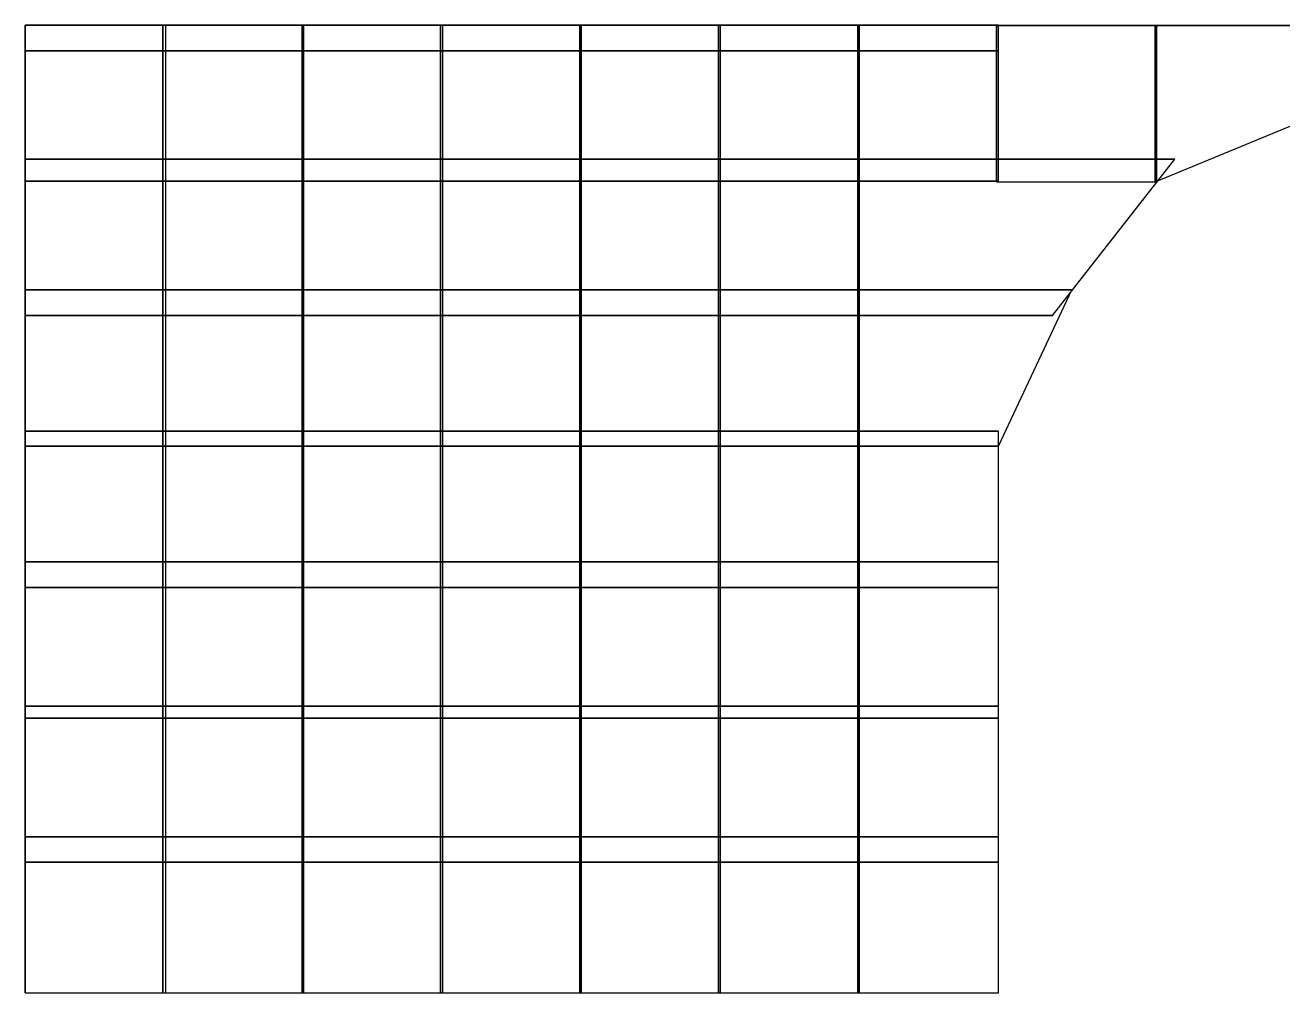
# Model space of a CAD drawing. Header units: metres. Extents: x -1829 to 1829, y -37 to 1339.
# Drawn here: x -1829 to -41, y -37 to 1339 of the extents above; entities that cross this region are included whole.
import ezdxf

# ---------------------------------------------------------------- set-up
doc = ezdxf.new("R2010")
doc.units = ezdxf.units.M

msp = doc.modelspace()

# ---------------------------------------------------------------- linework, layer by layer
at = {"layer": 'layer1', "color": 1}
for points in [[(-1829.46069, 1338.85803, 55.22405), (-1829.46069, 1116.77454, 55.22405), (-1629.46069, 1116.77454, 55.22405), (-1629.46069, 1338.85803, 55.22405)], [(-1829.46069, 1338.85803, -68.06429), (-1829.46069, 1116.77454, -68.06429), (-1829.46069, 1116.77454, 55.22405), (-1829.46069, 1338.85803, 55.22405)], [(-1829.46069, 1338.85803, -68.06429), (-1829.46069, 1338.85803, 55.22405), (-1629.46069, 1338.85803, 55.22405), (-1629.46069, 1338.85803, -68.06429)], [(-1633.64941, 1338.85803, 61.64417), (-1633.64941, 1116.77454, 61.64417), (-1433.64966, 1116.77454, 61.64417), (-1433.64966, 1338.85803, 61.64417)], [(-1633.64941, 1338.85803, -61.64416), (-1633.64941, 1116.77454, -61.64416), (-1633.64941, 1116.77454, 61.64417), (-1633.64941, 1338.85803, 61.64417)], [(-1633.64941, 1338.85803, -61.64416), (-1633.64941, 1338.85803, 61.64417), (-1433.64966, 1338.85803, 61.64417), (-1433.64966, 1338.85803, -61.64416)], [(-1435.47534, 1338.85803, 55.22405), (-1435.47534, 1116.77454, 55.22405), (-1235.4751, 1116.77454, 55.22405), (-1235.4751, 1338.85803, 55.22405)], [(-1435.47534, 1338.85803, -68.06429), (-1435.47534, 1116.77454, -68.06429), (-1435.47534, 1116.77454, 55.22405), (-1435.47534, 1338.85803, 55.22405)], [(-1435.47534, 1338.85803, -68.06429), (-1435.47534, 1338.85803, 55.22405), (-1235.4751, 1338.85803, 55.22405), (-1235.4751, 1338.85803, -68.06429)], [(-1433.64966, 1338.85803, 61.64417), (-1433.64966, 1116.77454, 61.64417), (-1433.64966, 1116.77454, -61.64416), (-1433.64966, 1338.85803, -61.64416)], [(-1239.12134, 1338.85803, 61.64417), (-1239.12134, 1116.77454, 61.64417), (-1039.12134, 1116.77454, 61.64417), (-1039.12134, 1338.85803, 61.64417)], [(-1239.12134, 1338.85803, -61.64416), (-1239.12134, 1116.77454, -61.64416), (-1239.12134, 1116.77454, 61.64417), (-1239.12134, 1338.85803, 61.64417)], [(-1239.12134, 1338.85803, -61.64416), (-1239.12134, 1338.85803, 61.64417), (-1039.12134, 1338.85803, 61.64417), (-1039.12134, 1338.85803, -61.64416)], [(-1040.94702, 1338.85803, 55.22405), (-1040.94702, 1116.77454, 55.22405), (-840.94708, 1116.77454, 55.22405), (-840.94708, 1338.85803, 55.22405)], [(-1040.94702, 1338.85803, -68.06429), (-1040.94702, 1116.77454, -68.06429), (-1040.94702, 1116.77454, 55.22405), (-1040.94702, 1338.85803, 55.22405)], [(-1040.94702, 1338.85803, -68.06429), (-1040.94702, 1338.85803, 55.22405), (-840.94708, 1338.85803, 55.22405), (-840.94708, 1338.85803, -68.06429)], [(-1039.12134, 1338.85803, 61.64417), (-1039.12134, 1116.77454, 61.64417), (-1039.12134, 1116.77454, -61.64416), (-1039.12134, 1338.85803, -61.64416)], [(-843.68719, 1338.85803, 61.64417), (-843.68719, 1116.77454, 61.64417), (-643.68719, 1116.77454, 61.64417), (-643.68719, 1338.85803, 61.64417)], [(-843.68719, 1338.85803, -61.64416), (-843.68719, 1116.77454, -61.64416), (-843.68719, 1116.77454, 61.64417), (-843.68719, 1338.85803, 61.64417)], [(-843.68719, 1338.85803, -61.64416), (-843.68719, 1338.85803, 61.64417), (-643.68719, 1338.85803, 61.64417), (-643.68719, 1338.85803, -61.64416)], [(-645.513, 1338.85803, 55.22405), (-645.513, 1116.77454, 55.22405), (-445.51276, 1116.77454, 55.22405), (-445.51276, 1338.85803, 55.22405)], [(-645.513, 1338.85803, -68.06429), (-645.513, 1116.77454, -68.06429), (-645.513, 1116.77454, 55.22405), (-645.513, 1338.85803, 55.22405)], [(-645.513, 1338.85803, -68.06429), (-645.513, 1338.85803, 55.22405), (-445.51276, 1338.85803, 55.22405), (-445.51276, 1338.85803, -68.06429)], [(-643.68719, 1338.85803, 61.64417), (-643.68719, 1116.77454, 61.64417), (-643.68719, 1116.77454, -61.64416), (-643.68719, 1338.85803, -61.64416)], [(-448.54391, 1338.15613, 61.64417), (-448.54391, 1116.07202, 61.64417), (-220.85214, 1116.07202, 61.64417), (-220.85214, 1338.15613, 61.64417)], [(-448.54391, 1338.15613, -61.64416), (-448.54391, 1116.07202, -61.64416), (-448.54391, 1116.07202, 61.64417), (-448.54391, 1338.15613, 61.64417)], [(-448.54391, 1338.15613, -61.64416), (-448.54391, 1338.15613, 61.64417), (-220.85214, 1338.15613, 61.64417), (-220.85214, 1338.15613, -61.64416)], [(-222.93076, 1338.15613, 55.22405), (-222.93076, 1116.07202, 55.22405), (4.7612, 1209.81702, 55.22405), (4.7612, 1338.15613, 55.22405)], [(-222.93076, 1338.15613, -68.06429), (-222.93076, 1116.07202, -68.06429), (-222.93076, 1116.07202, 55.22405), (-222.93076, 1338.15613, 55.22405)], [(-222.93076, 1338.15613, -68.06429), (-222.93076, 1338.15613, 55.22405), (4.7612, 1338.15613, 55.22405), (4.7612, 1338.15613, -68.06429)], [(-220.85214, 1338.15613, 61.64417), (-220.85214, 1116.07202, 61.64417), (-220.85214, 1116.07202, -61.64416), (-220.85214, 1338.15613, -61.64416)], [(-1829.46069, 1302.51819, 50.63161), (-1829.46069, 1302.51819, -72.65672), (-1629.46069, 1302.51819, -72.65672), (-1629.46069, 1302.51819, 50.63161)], [(-1633.64941, 1302.51819, 57.05172), (-1633.64941, 1302.51819, -66.2366), (-1433.64966, 1302.51819, -66.2366), (-1433.64966, 1302.51819, 57.05172)], [(-1435.47534, 1302.51819, 50.63161), (-1435.47534, 1302.51819, -72.65672), (-1235.4751, 1302.51819, -72.65672), (-1235.4751, 1302.51819, 50.63161)], [(-1239.12134, 1302.51819, 57.05172), (-1239.12134, 1302.51819, -66.2366), (-1039.12134, 1302.51819, -66.2366), (-1039.12134, 1302.51819, 57.05172)], [(-1040.94702, 1302.51819, 50.63161), (-1040.94702, 1302.51819, -72.65672), (-840.94708, 1302.51819, -72.65672), (-840.94708, 1302.51819, 50.63161)], [(-843.68719, 1302.51819, 57.05172), (-843.68719, 1302.51819, -66.2366), (-643.68719, 1302.51819, -66.2366), (-643.68719, 1302.51819, 57.05172)], [(-645.513, 1302.51819, 50.63161), (-645.513, 1302.51819, -72.65672), (-445.51276, 1302.51819, -72.65672), (-445.51276, 1302.51819, 50.63161)], [(-1829.46069, 1148.06506, 50.63161), (-1829.46069, 925.98181, 50.63161), (-1629.46069, 925.98181, 50.63161), (-1629.46069, 1148.06506, 50.63161)], [(-1829.46069, 1148.06506, -72.65672), (-1829.46069, 925.98181, -72.65672), (-1829.46069, 925.98181, 50.63161), (-1829.46069, 1148.06506, 50.63161)], [(-1829.46069, 1148.06506, -72.65672), (-1829.46069, 1148.06506, 50.63161), (-1629.46069, 1148.06506, 50.63161), (-1629.46069, 1148.06506, -72.65672)], [(-1633.64941, 1148.06506, 57.05172), (-1633.64941, 925.98181, 57.05172), (-1433.64966, 925.98181, 57.05172), (-1433.64966, 1148.06506, 57.05172)], [(-1633.64941, 1148.06506, -66.2366), (-1633.64941, 925.98181, -66.2366), (-1633.64941, 925.98181, 57.05172), (-1633.64941, 1148.06506, 57.05172)], [(-1633.64941, 1148.06506, -66.2366), (-1633.64941, 1148.06506, 57.05172), (-1433.64966, 1148.06506, 57.05172), (-1433.64966, 1148.06506, -66.2366)], [(-1435.47534, 1148.06506, 50.63161), (-1435.47534, 925.98181, 50.63161), (-1235.4751, 925.98181, 50.63161), (-1235.4751, 1148.06506, 50.63161)], [(-1435.47534, 1148.06506, -72.65672), (-1435.47534, 925.98181, -72.65672), (-1435.47534, 925.98181, 50.63161), (-1435.47534, 1148.06506, 50.63161)], [(-1435.47534, 1148.06506, -72.65672), (-1435.47534, 1148.06506, 50.63161), (-1235.4751, 1148.06506, 50.63161), (-1235.4751, 1148.06506, -72.65672)], [(-1433.64966, 1148.06506, 57.05172), (-1433.64966, 925.98181, 57.05172), (-1433.64966, 925.98181, -66.2366), (-1433.64966, 1148.06506, -66.2366)], [(-1239.12134, 1148.06506, 57.05172), (-1239.12134, 925.98181, 57.05172), (-1039.12134, 925.98181, 57.05172), (-1039.12134, 1148.06506, 57.05172)], [(-1239.12134, 1148.06506, -66.2366), (-1239.12134, 925.98181, -66.2366), (-1239.12134, 925.98181, 57.05172), (-1239.12134, 1148.06506, 57.05172)], [(-1239.12134, 1148.06506, -66.2366), (-1239.12134, 1148.06506, 57.05172), (-1039.12134, 1148.06506, 57.05172), (-1039.12134, 1148.06506, -66.2366)], [(-1040.94702, 1148.06506, 50.63161), (-1040.94702, 925.98181, 50.63161), (-840.94708, 925.98181, 50.63161), (-840.94708, 1148.06506, 50.63161)], [(-1040.94702, 1148.06506, -72.65672), (-1040.94702, 925.98181, -72.65672), (-1040.94702, 925.98181, 50.63161), (-1040.94702, 1148.06506, 50.63161)], [(-1040.94702, 1148.06506, -72.65672), (-1040.94702, 1148.06506, 50.63161), (-840.94708, 1148.06506, 50.63161), (-840.94708, 1148.06506, -72.65672)], [(-1039.12134, 1148.06506, 57.05172), (-1039.12134, 925.98181, 57.05172), (-1039.12134, 925.98181, -66.2366), (-1039.12134, 1148.06506, -66.2366)], [(-843.68719, 1148.06506, 57.05172), (-843.68719, 925.98181, 57.05172), (-643.68719, 925.98181, 57.05172), (-643.68719, 1148.06506, 57.05172)], [(-843.68719, 1148.06506, -66.2366), (-843.68719, 925.98181, -66.2366), (-843.68719, 925.98181, 57.05172), (-843.68719, 1148.06506, 57.05172)], [(-843.68719, 1148.06506, -66.2366), (-843.68719, 1148.06506, 57.05172), (-643.68719, 1148.06506, 57.05172), (-643.68719, 1148.06506, -66.2366)], [(-645.513, 1148.06506, 50.63161), (-645.513, 925.98181, 50.63161), (-368.7659, 925.98181, 50.63161), (-194.87582, 1148.06506, 50.63161)], [(-645.513, 1148.06506, -72.65672), (-645.513, 925.98181, -72.65672), (-645.513, 925.98181, 50.63161), (-645.513, 1148.06506, 50.63161)], [(-645.513, 1148.06506, -72.65672), (-645.513, 1148.06506, 50.63161), (-194.87582, 1148.06506, 50.63161), (-445.51276, 1148.06506, -72.65672)], [(-643.68719, 1148.06506, 57.05172), (-643.68719, 925.98181, 57.05172), (-643.68719, 925.98181, -66.2366), (-643.68719, 1148.06506, -66.2366)], [(-1829.46069, 1116.77454, 55.22405), (-1829.46069, 1116.77454, -68.06429), (-1629.46069, 1116.77454, -68.06429), (-1629.46069, 1116.77454, 55.22405)], [(-1633.64941, 1116.77454, 61.64417), (-1633.64941, 1116.77454, -61.64416), (-1433.64966, 1116.77454, -61.64416), (-1433.64966, 1116.77454, 61.64417)], [(-1435.47534, 1116.77454, 55.22405), (-1435.47534, 1116.77454, -68.06429), (-1235.4751, 1116.77454, -68.06429), (-1235.4751, 1116.77454, 55.22405)], [(-1239.12134, 1116.77454, 61.64417), (-1239.12134, 1116.77454, -61.64416), (-1039.12134, 1116.77454, -61.64416), (-1039.12134, 1116.77454, 61.64417)], [(-1040.94702, 1116.77454, 55.22405), (-1040.94702, 1116.77454, -68.06429), (-840.94708, 1116.77454, -68.06429), (-840.94708, 1116.77454, 55.22405)], [(-843.68719, 1116.77454, 61.64417), (-843.68719, 1116.77454, -61.64416), (-643.68719, 1116.77454, -61.64416), (-643.68719, 1116.77454, 61.64417)], [(-645.513, 1116.77454, 55.22405), (-645.513, 1116.77454, -68.06429), (-445.51276, 1116.77454, -68.06429), (-445.51276, 1116.77454, 55.22405)], [(-1829.46069, 962.32294, 55.22405), (-1829.46069, 740.23871, 55.22405), (-1629.46069, 740.23871, 55.22405), (-1629.46069, 962.32294, 55.22405)], [(-1829.46069, 962.32294, -68.06429), (-1829.46069, 740.23871, -68.06429), (-1829.46069, 740.23871, 55.22405), (-1829.46069, 962.32294, 55.22405)], [(-1829.46069, 962.32294, -68.06429), (-1829.46069, 962.32294, 55.22405), (-1629.46069, 962.32294, 55.22405), (-1629.46069, 962.32294, -68.06429)], [(-1633.64941, 962.32294, 61.64417), (-1633.64941, 740.23871, 61.64417), (-1433.64966, 740.23871, 61.64417), (-1433.64966, 962.32294, 61.64417)], [(-1633.64941, 962.32294, -61.64416), (-1633.64941, 740.23871, -61.64416), (-1633.64941, 740.23871, 61.64417), (-1633.64941, 962.32294, 61.64417)], [(-1633.64941, 962.32294, -61.64416), (-1633.64941, 962.32294, 61.64417), (-1433.64966, 962.32294, 61.64417), (-1433.64966, 962.32294, -61.64416)], [(-1435.47534, 962.32294, 55.22405), (-1435.47534, 740.23871, 55.22405), (-1235.4751, 740.23871, 55.22405), (-1235.4751, 962.32294, 55.22405)], [(-1435.47534, 962.32294, -68.06429), (-1435.47534, 740.23871, -68.06429), (-1435.47534, 740.23871, 55.22405), (-1435.47534, 962.32294, 55.22405)], [(-1435.47534, 962.32294, -68.06429), (-1435.47534, 962.32294, 55.22405), (-1235.4751, 962.32294, 55.22405), (-1235.4751, 962.32294, -68.06429)], [(-1433.64966, 962.32294, 61.64417), (-1433.64966, 740.23871, 61.64417), (-1433.64966, 740.23871, -61.64416), (-1433.64966, 962.32294, -61.64416)], [(-1239.12134, 962.32294, 61.64417), (-1239.12134, 740.23871, 61.64417), (-1039.12134, 740.23871, 61.64417), (-1039.12134, 962.32294, 61.64417)], [(-1239.12134, 962.32294, -61.64416), (-1239.12134, 740.23871, -61.64416), (-1239.12134, 740.23871, 61.64417), (-1239.12134, 962.32294, 61.64417)], [(-1239.12134, 962.32294, -61.64416), (-1239.12134, 962.32294, 61.64417), (-1039.12134, 962.32294, 61.64417), (-1039.12134, 962.32294, -61.64416)], [(-1040.94702, 962.32294, 55.22405), (-1040.94702, 740.23871, 55.22405), (-840.94708, 740.23871, 55.22405), (-840.94708, 962.32294, 55.22405)], [(-1040.94702, 962.32294, -68.06429), (-1040.94702, 740.23871, -68.06429), (-1040.94702, 740.23871, 55.22405), (-1040.94702, 962.32294, 55.22405)], [(-1040.94702, 962.32294, -68.06429), (-1040.94702, 962.32294, 55.22405), (-840.94708, 962.32294, 55.22405), (-840.94708, 962.32294, -68.06429)], [(-1039.12134, 962.32294, 61.64417), (-1039.12134, 740.23871, 61.64417), (-1039.12134, 740.23871, -61.64416), (-1039.12134, 962.32294, -61.64416)], [(-843.68719, 962.32294, 61.64417), (-843.68719, 740.23871, 61.64417), (-643.68719, 740.23871, 61.64417), (-643.68719, 962.32294, 61.64417)], [(-843.68719, 962.32294, -61.64416), (-843.68719, 740.23871, -61.64416), (-843.68719, 740.23871, 61.64417), (-843.68719, 962.32294, 61.64417)], [(-843.68719, 962.32294, -61.64416), (-843.68719, 962.32294, 61.64417), (-643.68719, 962.32294, 61.64417), (-643.68719, 962.32294, -61.64416)], [(-645.513, 962.32294, 55.22405), (-645.513, 740.23871, 55.22405), (-445.51276, 740.23871, 55.22405), (-341.34253, 962.32294, 55.22405)], [(-645.513, 962.32294, -68.06429), (-645.513, 740.23871, -68.06429), (-645.513, 740.23871, 55.22405), (-645.513, 962.32294, 55.22405)], [(-645.513, 962.32294, -68.06429), (-645.513, 962.32294, 55.22405), (-341.34253, 962.32294, 55.22405), (-445.51276, 962.32294, -68.06429)], [(-643.68719, 962.32294, 61.64417), (-643.68719, 740.23871, 61.64417), (-643.68719, 740.23871, -61.64416), (-643.68719, 962.32294, -61.64416)], [(-1829.46069, 925.98181, 50.63161), (-1829.46069, 925.98181, -72.65672), (-1629.46069, 925.98181, -72.65672), (-1629.46069, 925.98181, 50.63161)], [(-1633.64941, 925.98181, 57.05172), (-1633.64941, 925.98181, -66.2366), (-1433.64966, 925.98181, -66.2366), (-1433.64966, 925.98181, 57.05172)], [(-1435.47534, 925.98181, 50.63161), (-1435.47534, 925.98181, -72.65672), (-1235.4751, 925.98181, -72.65672), (-1235.4751, 925.98181, 50.63161)], [(-1239.12134, 925.98181, 57.05172), (-1239.12134, 925.98181, -66.2366), (-1039.12134, 925.98181, -66.2366), (-1039.12134, 925.98181, 57.05172)], [(-1040.94702, 925.98181, 50.63161), (-1040.94702, 925.98181, -72.65672), (-840.94708, 925.98181, -72.65672), (-840.94708, 925.98181, 50.63161)], [(-843.68719, 925.98181, 57.05172), (-843.68719, 925.98181, -66.2366), (-643.68719, 925.98181, -66.2366), (-643.68719, 925.98181, 57.05172)], [(-645.513, 925.98181, 50.63161), (-645.513, 925.98181, -72.65672), (-445.51276, 925.98181, -72.65672), (-368.7659, 925.98181, 50.63161)], [(-1829.46069, 761.33783, 50.63161), (-1829.46069, 539.25342, 50.63161), (-1629.46069, 539.25342, 50.63161), (-1629.46069, 761.33783, 50.63161)], [(-1829.46069, 761.33783, -72.65672), (-1829.46069, 539.25342, -72.65672), (-1829.46069, 539.25342, 50.63161), (-1829.46069, 761.33783, 50.63161)], [(-1829.46069, 761.33783, -72.65672), (-1829.46069, 761.33783, 50.63161), (-1629.46069, 761.33783, 50.63161), (-1629.46069, 761.33783, -72.65672)], [(-1633.64941, 761.33783, 57.05172), (-1633.64941, 539.25342, 57.05172), (-1433.64966, 539.25342, 57.05172), (-1433.64966, 761.33783, 57.05172)], [(-1633.64941, 761.33783, -66.2366), (-1633.64941, 539.25342, -66.2366), (-1633.64941, 539.25342, 57.05172), (-1633.64941, 761.33783, 57.05172)], [(-1633.64941, 761.33783, -66.2366), (-1633.64941, 761.33783, 57.05172), (-1433.64966, 761.33783, 57.05172), (-1433.64966, 761.33783, -66.2366)], [(-1435.47534, 761.33783, 50.63161), (-1435.47534, 539.25342, 50.63161), (-1235.4751, 539.25342, 50.63161), (-1235.4751, 761.33783, 50.63161)], [(-1435.47534, 761.33783, -72.65672), (-1435.47534, 539.25342, -72.65672), (-1435.47534, 539.25342, 50.63161), (-1435.47534, 761.33783, 50.63161)], [(-1435.47534, 761.33783, -72.65672), (-1435.47534, 761.33783, 50.63161), (-1235.4751, 761.33783, 50.63161), (-1235.4751, 761.33783, -72.65672)], [(-1433.64966, 761.33783, 57.05172), (-1433.64966, 539.25342, 57.05172), (-1433.64966, 539.25342, -66.2366), (-1433.64966, 761.33783, -66.2366)], [(-1239.12134, 761.33783, 57.05172), (-1239.12134, 539.25342, 57.05172), (-1039.12134, 539.25342, 57.05172), (-1039.12134, 761.33783, 57.05172)], [(-1239.12134, 761.33783, -66.2366), (-1239.12134, 539.25342, -66.2366), (-1239.12134, 539.25342, 57.05172), (-1239.12134, 761.33783, 57.05172)], [(-1239.12134, 761.33783, -66.2366), (-1239.12134, 761.33783, 57.05172), (-1039.12134, 761.33783, 57.05172), (-1039.12134, 761.33783, -66.2366)], [(-1040.94702, 761.33783, 50.63161), (-1040.94702, 539.25342, 50.63161), (-840.94708, 539.25342, 50.63161), (-840.94708, 761.33783, 50.63161)], [(-1040.94702, 761.33783, -72.65672), (-1040.94702, 539.25342, -72.65672), (-1040.94702, 539.25342, 50.63161), (-1040.94702, 761.33783, 50.63161)], [(-1040.94702, 761.33783, -72.65672), (-1040.94702, 761.33783, 50.63161), (-840.94708, 761.33783, 50.63161), (-840.94708, 761.33783, -72.65672)], [(-1039.12134, 761.33783, 57.05172), (-1039.12134, 539.25342, 57.05172), (-1039.12134, 539.25342, -66.2366), (-1039.12134, 761.33783, -66.2366)], [(-843.68719, 761.33783, 57.05172), (-843.68719, 539.25342, 57.05172), (-643.68719, 539.25342, 57.05172), (-643.68719, 761.33783, 57.05172)], [(-843.68719, 761.33783, -66.2366), (-843.68719, 539.25342, -66.2366), (-843.68719, 539.25342, 57.05172), (-843.68719, 761.33783, 57.05172)], [(-843.68719, 761.33783, -66.2366), (-843.68719, 761.33783, 57.05172), (-643.68719, 761.33783, 57.05172), (-643.68719, 761.33783, -66.2366)], [(-645.513, 761.33783, 50.63161), (-645.513, 539.25342, 50.63161), (-445.51276, 539.25342, 50.63161), (-445.51276, 761.33783, 50.63161)], [(-645.513, 761.33783, -72.65672), (-645.513, 539.25342, -72.65672), (-645.513, 539.25342, 50.63161), (-645.513, 761.33783, 50.63161)], [(-645.513, 761.33783, -72.65672), (-645.513, 761.33783, 50.63161), (-445.51276, 761.33783, 50.63161), (-445.51276, 761.33783, -72.65672)], [(-643.68719, 761.33783, 57.05172), (-643.68719, 539.25342, 57.05172), (-643.68719, 539.25342, -66.2366), (-643.68719, 761.33783, -66.2366)], [(-1829.46069, 740.23871, 55.22405), (-1829.46069, 740.23871, -68.06429), (-1629.46069, 740.23871, -68.06429), (-1629.46069, 740.23871, 55.22405)], [(-1633.64941, 740.23871, 61.64417), (-1633.64941, 740.23871, -61.64416), (-1433.64966, 740.23871, -61.64416), (-1433.64966, 740.23871, 61.64417)], [(-1435.47534, 740.23871, 55.22405), (-1435.47534, 740.23871, -68.06429), (-1235.4751, 740.23871, -68.06429), (-1235.4751, 740.23871, 55.22405)], [(-1239.12134, 740.23871, 61.64417), (-1239.12134, 740.23871, -61.64416), (-1039.12134, 740.23871, -61.64416), (-1039.12134, 740.23871, 61.64417)], [(-1040.94702, 740.23871, 55.22405), (-1040.94702, 740.23871, -68.06429), (-840.94708, 740.23871, -68.06429), (-840.94708, 740.23871, 55.22405)], [(-843.68719, 740.23871, 61.64417), (-843.68719, 740.23871, -61.64416), (-643.68719, 740.23871, -61.64416), (-643.68719, 740.23871, 61.64417)], [(-645.513, 740.23871, 55.22405), (-645.513, 740.23871, -68.06429), (-445.51276, 740.23871, -68.06429), (-445.51276, 740.23871, 55.22405)], [(-1829.46069, 575.59448, 55.22405), (-1829.46069, 353.51038, 55.22405), (-1629.46069, 353.51038, 55.22405), (-1629.46069, 575.59448, 55.22405)], [(-1829.46069, 575.59448, -68.06429), (-1829.46069, 353.51038, -68.06429), (-1829.46069, 353.51038, 55.22405), (-1829.46069, 575.59448, 55.22405)], [(-1829.46069, 575.59448, -68.06429), (-1829.46069, 575.59448, 55.22405), (-1629.46069, 575.59448, 55.22405), (-1629.46069, 575.59448, -68.06429)], [(-1633.64941, 575.59448, 61.64417), (-1633.64941, 353.51038, 61.64417), (-1433.64966, 353.51038, 61.64417), (-1433.64966, 575.59448, 61.64417)], [(-1633.64941, 575.59448, -61.64416), (-1633.64941, 353.51038, -61.64416), (-1633.64941, 353.51038, 61.64417), (-1633.64941, 575.59448, 61.64417)], [(-1633.64941, 575.59448, -61.64416), (-1633.64941, 575.59448, 61.64417), (-1433.64966, 575.59448, 61.64417), (-1433.64966, 575.59448, -61.64416)], [(-1435.47534, 575.59448, 55.22405), (-1435.47534, 353.51038, 55.22405), (-1235.4751, 353.51038, 55.22405), (-1235.4751, 575.59448, 55.22405)], [(-1435.47534, 575.59448, -68.06429), (-1435.47534, 353.51038, -68.06429), (-1435.47534, 353.51038, 55.22405), (-1435.47534, 575.59448, 55.22405)], [(-1435.47534, 575.59448, -68.06429), (-1435.47534, 575.59448, 55.22405), (-1235.4751, 575.59448, 55.22405), (-1235.4751, 575.59448, -68.06429)], [(-1433.64966, 575.59448, 61.64417), (-1433.64966, 353.51038, 61.64417), (-1433.64966, 353.51038, -61.64416), (-1433.64966, 575.59448, -61.64416)], [(-1239.12134, 575.59448, 61.64417), (-1239.12134, 353.51038, 61.64417), (-1039.12134, 353.51038, 61.64417), (-1039.12134, 575.59448, 61.64417)], [(-1239.12134, 575.59448, -61.64416), (-1239.12134, 353.51038, -61.64416), (-1239.12134, 353.51038, 61.64417), (-1239.12134, 575.59448, 61.64417)], [(-1239.12134, 575.59448, -61.64416), (-1239.12134, 575.59448, 61.64417), (-1039.12134, 575.59448, 61.64417), (-1039.12134, 575.59448, -61.64416)], [(-1040.94702, 575.59448, 55.22405), (-1040.94702, 353.51038, 55.22405), (-840.94708, 353.51038, 55.22405), (-840.94708, 575.59448, 55.22405)], [(-1040.94702, 575.59448, -68.06429), (-1040.94702, 353.51038, -68.06429), (-1040.94702, 353.51038, 55.22405), (-1040.94702, 575.59448, 55.22405)], [(-1040.94702, 575.59448, -68.06429), (-1040.94702, 575.59448, 55.22405), (-840.94708, 575.59448, 55.22405), (-840.94708, 575.59448, -68.06429)], [(-1039.12134, 575.59448, 61.64417), (-1039.12134, 353.51038, 61.64417), (-1039.12134, 353.51038, -61.64416), (-1039.12134, 575.59448, -61.64416)], [(-843.68719, 575.59448, 61.64417), (-843.68719, 353.51038, 61.64417), (-643.68719, 353.51038, 61.64417), (-643.68719, 575.59448, 61.64417)], [(-843.68719, 575.59448, -61.64416), (-843.68719, 353.51038, -61.64416), (-843.68719, 353.51038, 61.64417), (-843.68719, 575.59448, 61.64417)], [(-843.68719, 575.59448, -61.64416), (-843.68719, 575.59448, 61.64417), (-643.68719, 575.59448, 61.64417), (-643.68719, 575.59448, -61.64416)], [(-645.513, 575.59448, 55.22405), (-645.513, 353.51038, 55.22405), (-445.51276, 353.51038, 55.22405), (-445.51276, 575.59448, 55.22405)], [(-645.513, 575.59448, -68.06429), (-645.513, 353.51038, -68.06429), (-645.513, 353.51038, 55.22405), (-645.513, 575.59448, 55.22405)], [(-645.513, 575.59448, -68.06429), (-645.513, 575.59448, 55.22405), (-445.51276, 575.59448, 55.22405), (-445.51276, 575.59448, -68.06429)], [(-643.68719, 575.59448, 61.64417), (-643.68719, 353.51038, 61.64417), (-643.68719, 353.51038, -61.64416), (-643.68719, 575.59448, -61.64416)], [(-1829.46069, 539.25342, 50.63161), (-1829.46069, 539.25342, -72.65672), (-1629.46069, 539.25342, -72.65672), (-1629.46069, 539.25342, 50.63161)], [(-1633.64941, 539.25342, 57.05172), (-1633.64941, 539.25342, -66.2366), (-1433.64966, 539.25342, -66.2366), (-1433.64966, 539.25342, 57.05172)], [(-1435.47534, 539.25342, 50.63161), (-1435.47534, 539.25342, -72.65672), (-1235.4751, 539.25342, -72.65672), (-1235.4751, 539.25342, 50.63161)], [(-1239.12134, 539.25342, 57.05172), (-1239.12134, 539.25342, -66.2366), (-1039.12134, 539.25342, -66.2366), (-1039.12134, 539.25342, 57.05172)], [(-1040.94702, 539.25342, 50.63161), (-1040.94702, 539.25342, -72.65672), (-840.94708, 539.25342, -72.65672), (-840.94708, 539.25342, 50.63161)], [(-843.68719, 539.25342, 57.05172), (-843.68719, 539.25342, -66.2366), (-643.68719, 539.25342, -66.2366), (-643.68719, 539.25342, 57.05172)], [(-645.513, 539.25342, 50.63161), (-645.513, 539.25342, -72.65672), (-445.51276, 539.25342, -72.65672), (-445.51276, 539.25342, 50.63161)], [(-1829.46069, 370.59433, 50.63161), (-1829.46069, 148.51031, 50.63161), (-1629.46069, 148.51031, 50.63161), (-1629.46069, 370.59433, 50.63161)], [(-1829.46069, 370.59433, -72.65672), (-1829.46069, 148.51031, -72.65672), (-1829.46069, 148.51031, 50.63161), (-1829.46069, 370.59433, 50.63161)], [(-1829.46069, 370.59433, -72.65672), (-1829.46069, 370.59433, 50.63161), (-1629.46069, 370.59433, 50.63161), (-1629.46069, 370.59433, -72.65672)], [(-1633.64941, 370.59433, 57.05172), (-1633.64941, 148.51031, 57.05172), (-1433.64966, 148.51031, 57.05172), (-1433.64966, 370.59433, 57.05172)], [(-1633.64941, 370.59433, -66.2366), (-1633.64941, 148.51031, -66.2366), (-1633.64941, 148.51031, 57.05172), (-1633.64941, 370.59433, 57.05172)], [(-1633.64941, 370.59433, -66.2366), (-1633.64941, 370.59433, 57.05172), (-1433.64966, 370.59433, 57.05172), (-1433.64966, 370.59433, -66.2366)], [(-1435.47534, 370.59433, 50.63161), (-1435.47534, 148.51031, 50.63161), (-1235.4751, 148.51031, 50.63161), (-1235.4751, 370.59433, 50.63161)], [(-1435.47534, 370.59433, -72.65672), (-1435.47534, 148.51031, -72.65672), (-1435.47534, 148.51031, 50.63161), (-1435.47534, 370.59433, 50.63161)], [(-1435.47534, 370.59433, -72.65672), (-1435.47534, 370.59433, 50.63161), (-1235.4751, 370.59433, 50.63161), (-1235.4751, 370.59433, -72.65672)], [(-1433.64966, 370.59433, 57.05172), (-1433.64966, 148.51031, 57.05172), (-1433.64966, 148.51031, -66.2366), (-1433.64966, 370.59433, -66.2366)], [(-1239.12134, 370.59433, 57.05172), (-1239.12134, 148.51031, 57.05172), (-1039.12134, 148.51031, 57.05172), (-1039.12134, 370.59433, 57.05172)], [(-1239.12134, 370.59433, -66.2366), (-1239.12134, 148.51031, -66.2366), (-1239.12134, 148.51031, 57.05172), (-1239.12134, 370.59433, 57.05172)], [(-1239.12134, 370.59433, -66.2366), (-1239.12134, 370.59433, 57.05172), (-1039.12134, 370.59433, 57.05172), (-1039.12134, 370.59433, -66.2366)], [(-1040.94702, 370.59433, 50.63161), (-1040.94702, 148.51031, 50.63161), (-840.94708, 148.51031, 50.63161), (-840.94708, 370.59433, 50.63161)], [(-1040.94702, 370.59433, -72.65672), (-1040.94702, 148.51031, -72.65672), (-1040.94702, 148.51031, 50.63161), (-1040.94702, 370.59433, 50.63161)], [(-1040.94702, 370.59433, -72.65672), (-1040.94702, 370.59433, 50.63161), (-840.94708, 370.59433, 50.63161), (-840.94708, 370.59433, -72.65672)], [(-1039.12134, 370.59433, 57.05172), (-1039.12134, 148.51031, 57.05172), (-1039.12134, 148.51031, -66.2366), (-1039.12134, 370.59433, -66.2366)], [(-843.68719, 370.59433, 57.05172), (-843.68719, 148.51031, 57.05172), (-643.68719, 148.51031, 57.05172), (-643.68719, 370.59433, 57.05172)], [(-843.68719, 370.59433, -66.2366), (-843.68719, 148.51031, -66.2366), (-843.68719, 148.51031, 57.05172), (-843.68719, 370.59433, 57.05172)], [(-843.68719, 370.59433, -66.2366), (-843.68719, 370.59433, 57.05172), (-643.68719, 370.59433, 57.05172), (-643.68719, 370.59433, -66.2366)], [(-645.513, 370.59433, 50.63161), (-645.513, 148.51031, 50.63161), (-445.51276, 148.51031, 50.63161), (-445.51276, 370.59433, 50.63161)], [(-645.513, 370.59433, -72.65672), (-645.513, 148.51031, -72.65672), (-645.513, 148.51031, 50.63161), (-645.513, 370.59433, 50.63161)], [(-645.513, 370.59433, -72.65672), (-645.513, 370.59433, 50.63161), (-445.51276, 370.59433, 50.63161), (-445.51276, 370.59433, -72.65672)], [(-643.68719, 370.59433, 57.05172), (-643.68719, 148.51031, 57.05172), (-643.68719, 148.51031, -66.2366), (-643.68719, 370.59433, -66.2366)], [(-1829.46069, 353.51038, 55.22405), (-1829.46069, 353.51038, -68.06429), (-1629.46069, 353.51038, -68.06429), (-1629.46069, 353.51038, 55.22405)], [(-1633.64941, 353.51038, 61.64417), (-1633.64941, 353.51038, -61.64416), (-1433.64966, 353.51038, -61.64416), (-1433.64966, 353.51038, 61.64417)], [(-1435.47534, 353.51038, 55.22405), (-1435.47534, 353.51038, -68.06429), (-1235.4751, 353.51038, -68.06429), (-1235.4751, 353.51038, 55.22405)], [(-1239.12134, 353.51038, 61.64417), (-1239.12134, 353.51038, -61.64416), (-1039.12134, 353.51038, -61.64416), (-1039.12134, 353.51038, 61.64417)], [(-1040.94702, 353.51038, 55.22405), (-1040.94702, 353.51038, -68.06429), (-840.94708, 353.51038, -68.06429), (-840.94708, 353.51038, 55.22405)], [(-843.68719, 353.51038, 61.64417), (-843.68719, 353.51038, -61.64416), (-643.68719, 353.51038, -61.64416), (-643.68719, 353.51038, 61.64417)], [(-645.513, 353.51038, 55.22405), (-645.513, 353.51038, -68.06429), (-445.51276, 353.51038, -68.06429), (-445.51276, 353.51038, 55.22405)], [(-1829.46069, 184.85144, 55.22405), (-1829.46069, -37.23273, 55.22405), (-1629.46069, -37.23273, 55.22405), (-1629.46069, 184.85144, 55.22405)], [(-1829.46069, 184.85144, -68.06429), (-1829.46069, -37.23273, -68.06429), (-1829.46069, -37.23273, 55.22405), (-1829.46069, 184.85144, 55.22405)], [(-1829.46069, 184.85144, -68.06429), (-1829.46069, 184.85144, 55.22405), (-1629.46069, 184.85144, 55.22405), (-1629.46069, 184.85144, -68.06429)], [(-1633.64941, 184.85144, 61.64417), (-1633.64941, -37.23273, 61.64417), (-1433.64966, -37.23273, 61.64417), (-1433.64966, 184.85144, 61.64417)], [(-1633.64941, 184.85144, -61.64416), (-1633.64941, -37.23273, -61.64416), (-1633.64941, -37.23273, 61.64417), (-1633.64941, 184.85144, 61.64417)], [(-1633.64941, 184.85144, -61.64416), (-1633.64941, 184.85144, 61.64417), (-1433.64966, 184.85144, 61.64417), (-1433.64966, 184.85144, -61.64416)], [(-1435.47534, 184.85144, 55.22405), (-1435.47534, -37.23273, 55.22405), (-1235.4751, -37.23273, 55.22405), (-1235.4751, 184.85144, 55.22405)], [(-1435.47534, 184.85144, -68.06429), (-1435.47534, -37.23273, -68.06429), (-1435.47534, -37.23273, 55.22405), (-1435.47534, 184.85144, 55.22405)], [(-1435.47534, 184.85144, -68.06429), (-1435.47534, 184.85144, 55.22405), (-1235.4751, 184.85144, 55.22405), (-1235.4751, 184.85144, -68.06429)], [(-1433.64966, 184.85144, 61.64417), (-1433.64966, -37.23273, 61.64417), (-1433.64966, -37.23273, -61.64416), (-1433.64966, 184.85144, -61.64416)], [(-1239.12134, 184.85144, 61.64417), (-1239.12134, -37.23273, 61.64417), (-1039.12134, -37.23273, 61.64417), (-1039.12134, 184.85144, 61.64417)], [(-1239.12134, 184.85144, -61.64416), (-1239.12134, -37.23273, -61.64416), (-1239.12134, -37.23273, 61.64417), (-1239.12134, 184.85144, 61.64417)], [(-1239.12134, 184.85144, -61.64416), (-1239.12134, 184.85144, 61.64417), (-1039.12134, 184.85144, 61.64417), (-1039.12134, 184.85144, -61.64416)], [(-1040.94702, 184.85144, 55.22405), (-1040.94702, -37.23273, 55.22405), (-840.94708, -37.23273, 55.22405), (-840.94708, 184.85144, 55.22405)], [(-1040.94702, 184.85144, -68.06429), (-1040.94702, -37.23273, -68.06429), (-1040.94702, -37.23273, 55.22405), (-1040.94702, 184.85144, 55.22405)], [(-1040.94702, 184.85144, -68.06429), (-1040.94702, 184.85144, 55.22405), (-840.94708, 184.85144, 55.22405), (-840.94708, 184.85144, -68.06429)], [(-1039.12134, 184.85144, 61.64417), (-1039.12134, -37.23273, 61.64417), (-1039.12134, -37.23273, -61.64416), (-1039.12134, 184.85144, -61.64416)], [(-843.68719, 184.85144, 61.64417), (-843.68719, -37.23273, 61.64417), (-643.68719, -37.23273, 61.64417), (-643.68719, 184.85144, 61.64417)], [(-843.68719, 184.85144, -61.64416), (-843.68719, -37.23273, -61.64416), (-843.68719, -37.23273, 61.64417), (-843.68719, 184.85144, 61.64417)], [(-843.68719, 184.85144, -61.64416), (-843.68719, 184.85144, 61.64417), (-643.68719, 184.85144, 61.64417), (-643.68719, 184.85144, -61.64416)], [(-645.513, 184.85144, 55.22405), (-645.513, -37.23273, 55.22405), (-445.51276, -37.23273, 55.22405), (-445.51276, 184.85144, 55.22405)], [(-645.513, 184.85144, -68.06429), (-645.513, -37.23273, -68.06429), (-645.513, -37.23273, 55.22405), (-645.513, 184.85144, 55.22405)], [(-645.513, 184.85144, -68.06429), (-645.513, 184.85144, 55.22405), (-445.51276, 184.85144, 55.22405), (-445.51276, 184.85144, -68.06429)], [(-643.68719, 184.85144, 61.64417), (-643.68719, -37.23273, 61.64417), (-643.68719, -37.23273, -61.64416), (-643.68719, 184.85144, -61.64416)], [(-1829.46069, 148.51031, 50.63161), (-1829.46069, 148.51031, -72.65672), (-1629.46069, 148.51031, -72.65672), (-1629.46069, 148.51031, 50.63161)], [(-1633.64941, 148.51031, 57.05172), (-1633.64941, 148.51031, -66.2366), (-1433.64966, 148.51031, -66.2366), (-1433.64966, 148.51031, 57.05172)], [(-1435.47534, 148.51031, 50.63161), (-1435.47534, 148.51031, -72.65672), (-1235.4751, 148.51031, -72.65672), (-1235.4751, 148.51031, 50.63161)], [(-1239.12134, 148.51031, 57.05172), (-1239.12134, 148.51031, -66.2366), (-1039.12134, 148.51031, -66.2366), (-1039.12134, 148.51031, 57.05172)], [(-1040.94702, 148.51031, 50.63161), (-1040.94702, 148.51031, -72.65672), (-840.94708, 148.51031, -72.65672), (-840.94708, 148.51031, 50.63161)], [(-843.68719, 148.51031, 57.05172), (-843.68719, 148.51031, -66.2366), (-643.68719, 148.51031, -66.2366), (-643.68719, 148.51031, 57.05172)], [(-645.513, 148.51031, 50.63161), (-645.513, 148.51031, -72.65672), (-445.51276, 148.51031, -72.65672), (-445.51276, 148.51031, 50.63161)]]:
    msp.add_3dface(points, dxfattribs=at)

doc.saveas('drawing.dxf')
